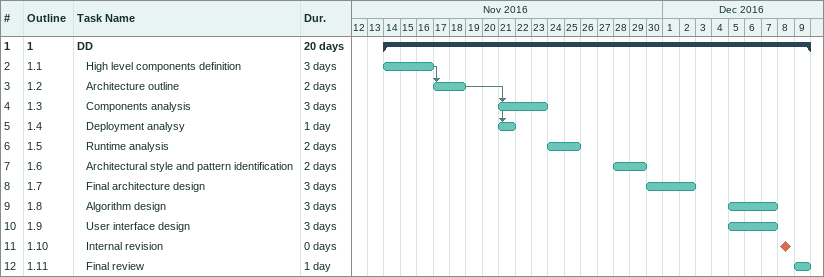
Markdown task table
| ID | WBS | Task | Duration | Start | Finish | Predecessors |
|---|---|---|---|---|---|---|
| 1 | 1 | **DD** | 20d | 2016-11-14 | 2016-12-09 |  |
| 2 | 1.1 | High level components definition | 3d | 2016-11-14 | 2016-11-16 |  |
| 3 | 1.2 | Architecture outline | 2d | 2016-11-17 | 2016-11-18 | 2 |
| 4 | 1.3 | Components analysis | 3d | 2016-11-21 | 2016-11-23 | 3 |
| 5 | 1.4 | Deployment analysy | 1d | 2016-11-21 | 2016-11-21 | 3 |
| 6 | 1.5 | Runtime analysis | 2d | 2016-11-24 | 2016-11-25 |  |
| 7 | 1.6 | Architectural style and pattern identification | 2d | 2016-11-28 | 2016-11-29 |  |
| 8 | 1.7 | Final architecture design | 3d | 2016-11-30 | 2016-12-02 |  |
| 9 | 1.8 | Algorithm design | 3d | 2016-12-05 | 2016-12-07 |  |
| 10 | 1.9 | User interface design | 3d | 2016-12-05 | 2016-12-07 |  |
| 11 | 1.10 | Internal revision | 0d | 2016-12-08 | 2016-12-08 |  |
| 12 | 1.11 | Final review | 1d | 2016-12-09 | 2016-12-09 |  |
